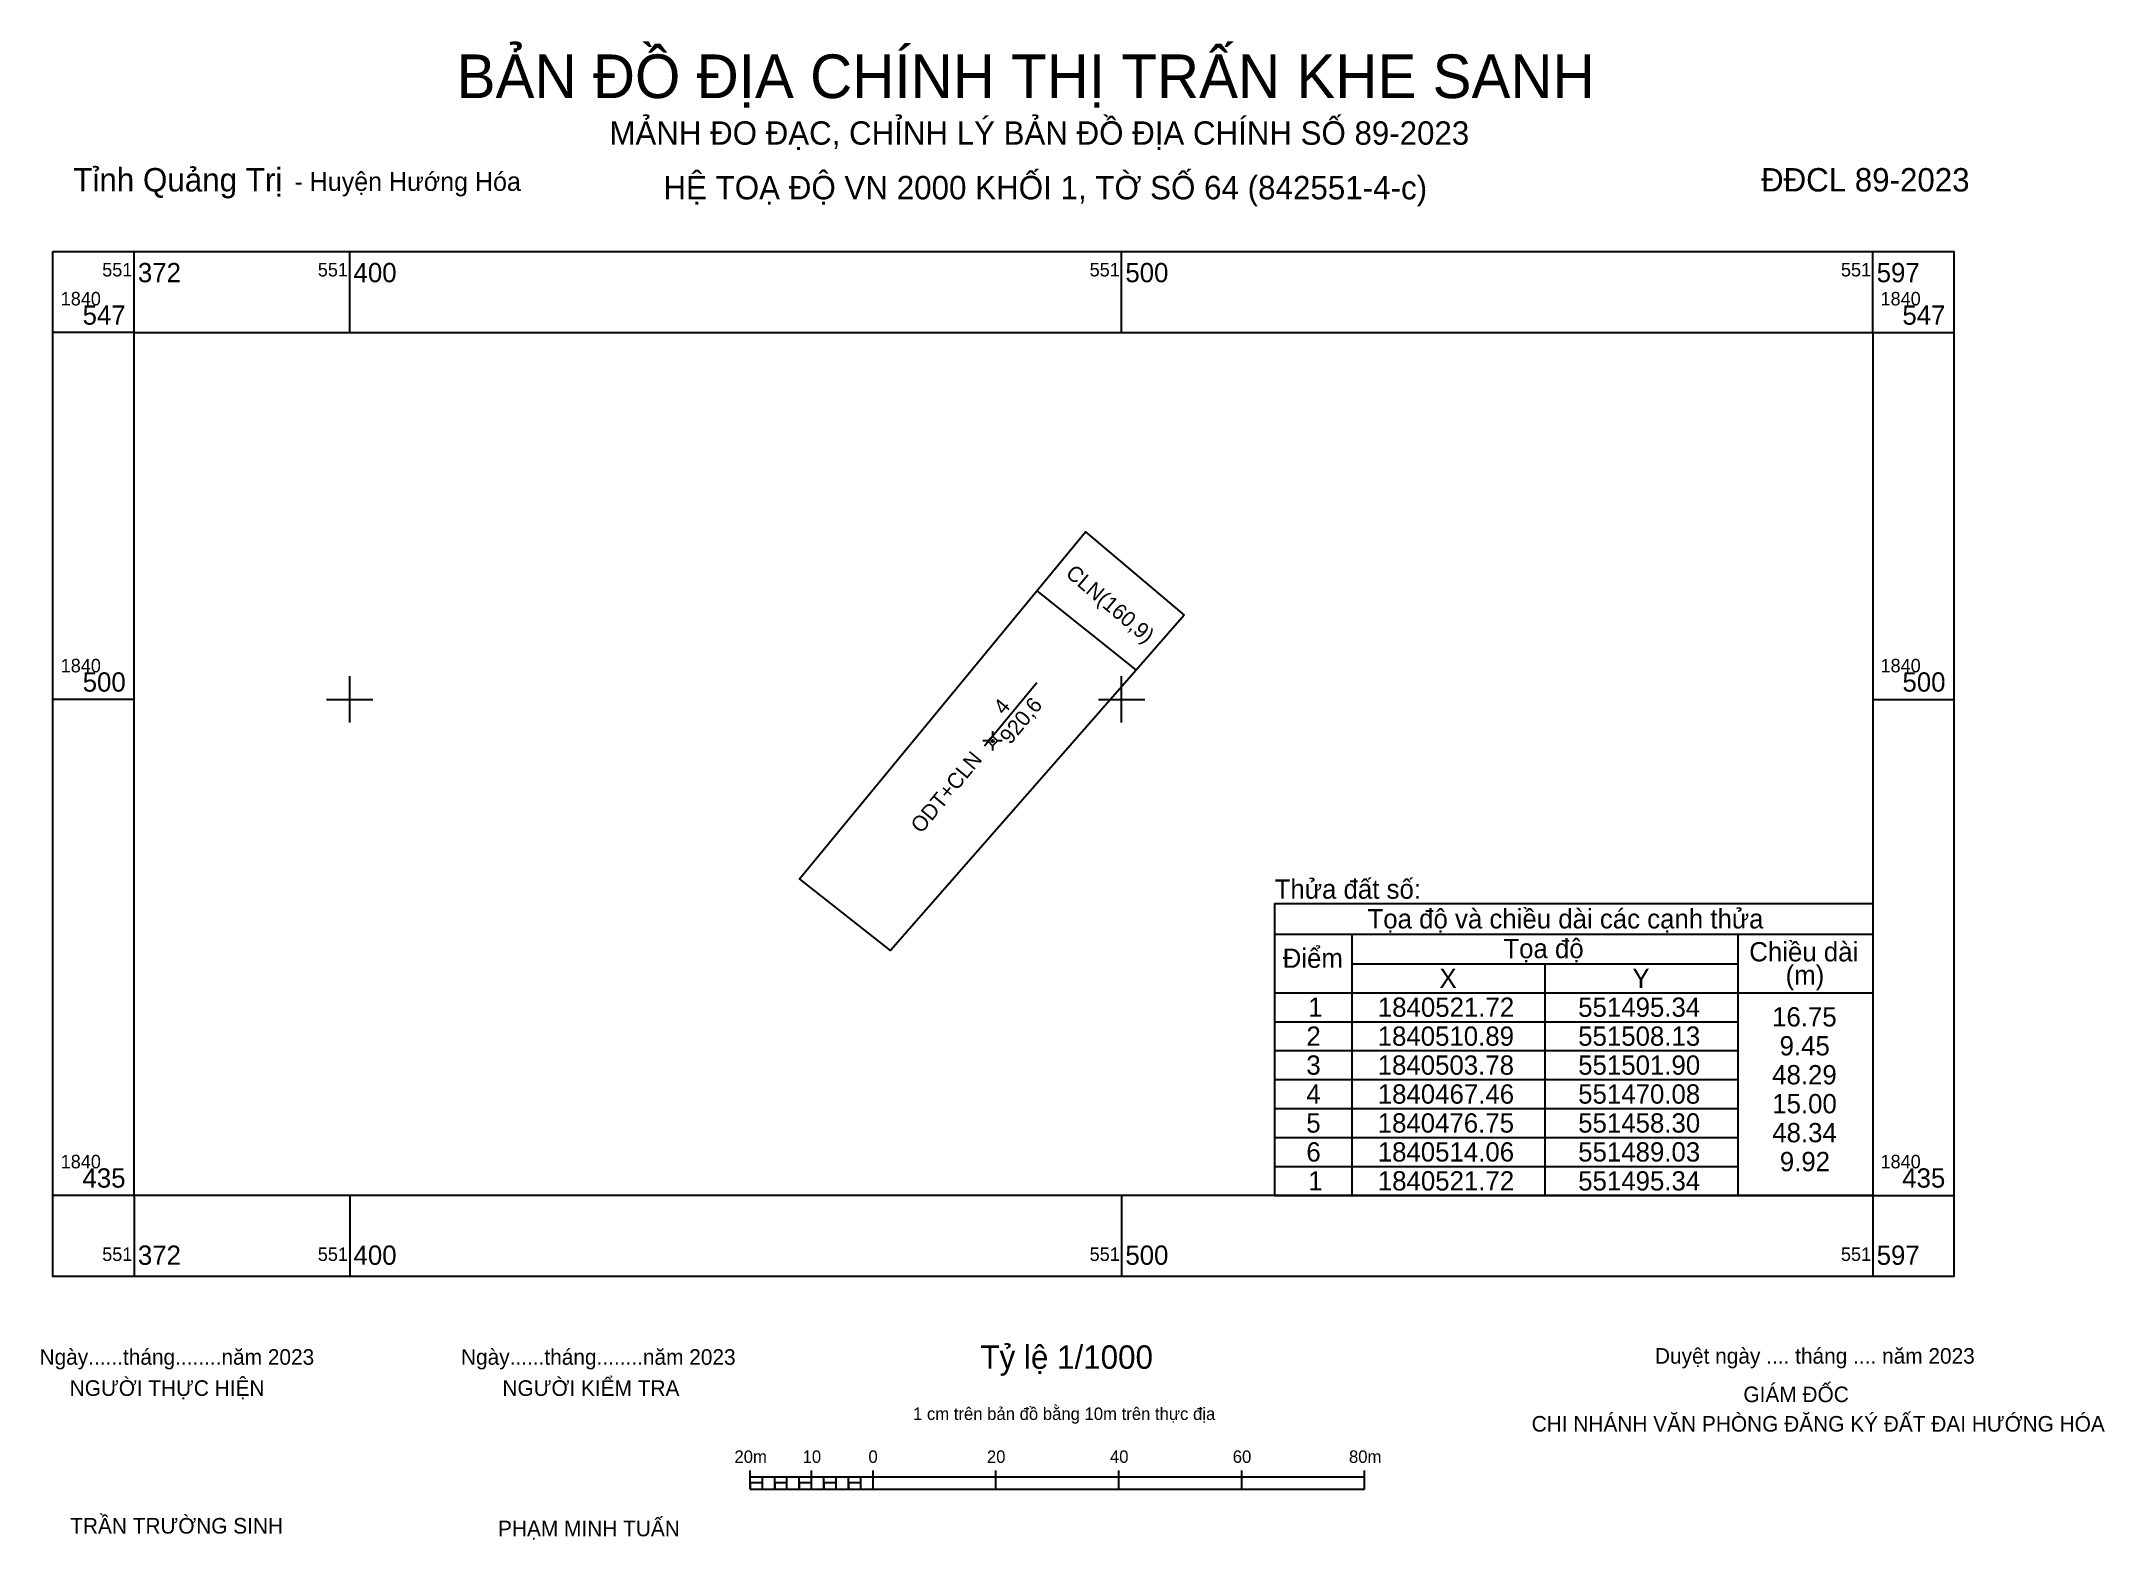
# Model space of a CAD drawing. Extents: x 551360 to 551627, y 1840391 to 1840585.
import ezdxf

# ---------------------------------------------------------------- set-up
doc = ezdxf.new("R2010")
doc.units = 0
for name, color, linetype in [('Level 10', 7, 'Continuous'), ('Level 11', 7, 'Continuous'), ('Level 13', 7, 'Continuous'), ('Level 2', 7, 'Continuous'), ('Level 4', 7, 'Continuous'), ('Level 5', 7, 'Continuous'), ('Level 50', 7, 'Continuous'), ('Level 61', 7, 'Continuous'), ('Level 63', 7, 'Continuous')]:
    doc.layers.add(name, color=color, linetype=linetype)

msp = doc.modelspace()

# ---------------------------------------------------------------- linework, layer by layer
at = {"layer": 'Level 10'}
msp.add_lwpolyline([(551508.13, 1840510.89), (551501.9, 1840503.78), (551470.08, 1840467.46), (551458.3, 1840476.75), (551489.03, 1840514.06), (551495.34, 1840521.72), (551508.13, 1840510.89)], dxfattribs=at)
at = {"layer": 'Level 11'}
for p, q in [((551482.68, 1840494.62), (551482.05, 1840494.62)), ((551483.3, 1840495.25), (551482.68, 1840494.62)), ((551482.68, 1840494.62), (551483.3, 1840494)), ((551483.3, 1840495.87), (551483.3, 1840495.25)), ((551483.93, 1840494.62), (551483.3, 1840495.25)), ((551483.3, 1840494), (551483.93, 1840494.62)), ((551484.55, 1840494.62), (551483.93, 1840494.62)), ((551483.3, 1840494), (551483.3, 1840493.37))]:
    msp.add_line(p, q, dxfattribs=at)
msp.add_circle((551483.3, 1840494.62), 0.15, dxfattribs=at)
at = {"layer": 'Level 13'}
msp.add_line((551482.25, 1840494), (551489.04, 1840502.2), dxfattribs=at)
at = {"layer": 'Level 2'}
for p, q in [((551451.88, 1840397.67), (551451.88, 1840400.09)), ((551451.88, 1840399.29), (551531.5, 1840399.29)), ((551453.47, 1840397.67), (551453.47, 1840399.29)), ((551455.07, 1840397.67), (551455.07, 1840399.29)), ((551456.66, 1840397.67), (551456.66, 1840399.29)), ((551458.25, 1840397.67), (551458.25, 1840399.29)), ((551459.84, 1840397.67), (551459.84, 1840400.09)), ((551461.44, 1840397.67), (551461.44, 1840399.29)), ((551463.03, 1840397.67), (551463.03, 1840399.29)), ((551464.62, 1840397.67), (551464.62, 1840399.29)), ((551466.21, 1840397.67), (551466.21, 1840399.29)), ((551467.81, 1840397.67), (551467.81, 1840400.09)), ((551483.73, 1840397.67), (551483.73, 1840400.09)), ((551499.65, 1840397.67), (551499.65, 1840400.09)), ((551515.58, 1840397.67), (551515.58, 1840400.09)), ((551531.5, 1840397.67), (551531.5, 1840400.09)), ((551451.88, 1840397.67), (551531.5, 1840397.67))]:
    msp.add_line(p, q, dxfattribs=at)
for points in [[(551451.88, 1840397.67), (551453.47, 1840397.67), (551453.47, 1840398.48), (551451.88, 1840398.48)], [(551455.07, 1840397.67), (551456.66, 1840397.67), (551456.66, 1840398.48), (551455.07, 1840398.48)], [(551458.25, 1840397.67), (551459.84, 1840397.67), (551459.84, 1840398.48), (551458.25, 1840398.48)], [(551461.44, 1840397.67), (551463.03, 1840397.67), (551463.03, 1840398.48), (551461.44, 1840398.48)], [(551464.62, 1840397.67), (551466.21, 1840397.67), (551466.21, 1840398.48), (551464.62, 1840398.48)]]:
    msp.add_lwpolyline(points, close=True, dxfattribs=at)
at = {"layer": 'Level 50'}
msp.add_lwpolyline([(551489.03, 1840514.06), (551489.04, 1840514.05), (551501.91, 1840503.77)], dxfattribs=at)
at = {"layer": 'Level 61'}
for p, q in [((551519.84, 1840473.54), (551597.34, 1840473.54)), ((551519.84, 1840473.54), (551519.84, 1840435.74)), ((551597.34, 1840473.54), (551597.34, 1840435.74)), ((551519.84, 1840469.59), (551597.34, 1840469.59)), ((551529.84, 1840469.59), (551529.84, 1840435.74)), ((551579.84, 1840469.59), (551579.84, 1840435.74)), ((551529.84, 1840465.74), (551579.84, 1840465.74)), ((551554.84, 1840465.74), (551554.84, 1840435.74)), ((551519.84, 1840461.99), (551597.34, 1840461.99)), ((551519.84, 1840458.24), (551579.84, 1840458.24)), ((551519.84, 1840454.49), (551579.84, 1840454.49)), ((551519.84, 1840450.74), (551579.84, 1840450.74)), ((551519.84, 1840446.99), (551579.84, 1840446.99)), ((551519.84, 1840443.24), (551579.84, 1840443.24)), ((551519.84, 1840439.49), (551579.84, 1840439.49)), ((551519.84, 1840435.74), (551597.34, 1840435.74))]:
    msp.add_line(p, q, dxfattribs=at)
at = {"layer": 'Level 63'}
for p, q in [((551372.06, 1840547.54), (551372.06, 1840558.04)), ((551400, 1840547.54), (551400, 1840558.04)), ((551500, 1840547.54), (551500, 1840558.04)), ((551597.34, 1840547.54), (551597.34, 1840558.04)), ((551372.06, 1840547.54), (551361.56, 1840547.54)), ((551597.34, 1840547.54), (551607.84, 1840547.54)), ((551400, 1840497), (551400, 1840503)), ((551500, 1840497), (551500, 1840503)), ((551372.06, 1840500), (551361.56, 1840500)), ((551397, 1840500), (551403, 1840500)), ((551497, 1840500), (551503, 1840500)), ((551597.34, 1840500), (551607.84, 1840500)), ((551372.06, 1840435.74), (551361.56, 1840435.74)), ((551372.06, 1840435.74), (551372.06, 1840425.24)), ((551400, 1840435.74), (551400, 1840425.24)), ((551500, 1840435.74), (551500, 1840425.24)), ((551597.34, 1840435.74), (551597.34, 1840425.24)), ((551597.34, 1840435.74), (551607.84, 1840435.74))]:
    msp.add_line(p, q, dxfattribs=at)
for points in [[(551361.56, 1840558.04), (551607.84, 1840558.04), (551607.84, 1840425.24), (551361.56, 1840425.24), (551361.56, 1840558.04)], [(551372.06, 1840547.54), (551597.34, 1840547.54), (551597.34, 1840435.74), (551372.06, 1840435.74), (551372.06, 1840547.54)]]:
    msp.add_lwpolyline(points, dxfattribs=at)

# ---------------------------------------------------------------- texts
at = {"layer": 'Level 13'}
msp.add_text('4', height=2, rotation=50.3923, dxfattribs=at).set_placement((551484.77, 1840497.88))
at = {"layer": 'Level 2'}
for s, height, p in [('BẢN ĐỒ ĐỊA CHÍNH THỊ TRẤN KHE SANH', 5.654, (551413.86, 1840577.9)), ('MẢNH ĐO ĐẠC, CHỈNH LÝ BẢN ĐỒ ĐỊA CHÍNH SỐ 89-2023', 3.0286, (551433.65, 1840571.86)), ('Tỉnh Quảng Trị', 3.037, (551364.19, 1840565.8)), ('- Huyện Hướng Hóa', 2.4231, (551392.85, 1840565.88)), ('HỆ TOẠ ĐỘ VN 2000 KHỐI 1, TỜ SỐ 64 (842551-4-c)', 3.037, (551440.64, 1840564.78)), (' ĐĐCL 89-2023', 3.0287, (551581.73, 1840565.8)), ('Ngày......tháng........năm 2023', 2.0198, (551359.82, 1840413.79)), ('Ngày......tháng........năm 2023', 2.0198, (551414.42, 1840413.79)), ('Tỷ lệ 1/1000', 3.0378, (551481.72, 1840413.27)), ('Duyệt ngày .... tháng .... năm 2023', 2.0198, (551569.11, 1840413.93)), ('NGƯỜI THỰC HIỆN', 2.0198, (551363.73, 1840409.76)), ('NGƯỜI KIỂM TRA', 2.0198, (551419.79, 1840409.76)), ('GIÁM ĐỐC', 2.02, (551580.57, 1840408.95)), ('1 cm trên bản đồ bằng 10m trên thực địa', 1.6157, (551472.99, 1840406.64)), ('CHI NHÁNH VĂN PHÒNG ĐĂNG KÝ ĐẤT ĐAI HƯỚNG HÓA', 2.0198, (551553.14, 1840405.13)), ('20m', 1.616, (551449.85, 1840401.08)), ('10', 1.616, (551458.68, 1840401.08)), ('0', 1.62, (551467.21, 1840401.08)), ('20', 1.616, (551482.56, 1840401.08)), ('40', 1.616, (551498.5, 1840401.08)), ('60', 1.616, (551514.41, 1840401.08)), ('80m', 1.616, (551529.47, 1840401.08)), ('TRẦN TRƯỜNG SINH', 2.0198, (551363.79, 1840391.92)), ('PHẠM MINH TUẤN', 2.0198, (551419.22, 1840391.57))]:
    msp.add_text(s, height=height, dxfattribs=at).set_placement(p)
msp.add_text('ODT+CLN', height=2, rotation=50.3923, dxfattribs=at).set_placement((551474.05, 1840482.52))
at = {"layer": 'Level 4'}
msp.add_text('920,6', height=2, rotation=50.3923, dxfattribs=at).set_placement((551485.59, 1840494.05))
at = {"layer": 'Level 5'}
msp.add_text('CLN(160,9)', height=2, rotation=319.7023, dxfattribs=at).set_placement((551492.63, 1840516.09))
at = {"layer": 'Level 61'}
for s, p in [('Thửa đất số: ', (551519.84, 1840474.17)), ('Tọa độ và chiều dài các cạnh thửa', (551531.87, 1840470.32)), ('Điểm', (551520.88, 1840465.22)), ('Tọa độ', (551549.47, 1840466.47)), ('Chiều dài', (551581.33, 1840466.05)), ('X', (551541.19, 1840462.62)), ('Y', (551566.19, 1840462.62)), ('(m)', (551586.04, 1840463.04)), ('1', (551524.19, 1840458.87)), ('1840521.72', (551533.21, 1840458.87)), ('551495.34', (551559.17, 1840458.87)), ('16.75', (551584.29, 1840457.62)), ('2', (551523.96, 1840455.12)), ('1840510.89', (551533.19, 1840455.12)), ('551508.13', (551559.17, 1840455.12)), ('9.45', (551585.26, 1840453.87)), ('3', (551523.95, 1840451.37)), ('1840503.78', (551533.19, 1840451.37)), ('551501.90', (551559.17, 1840451.37)), ('48.29', (551584.3, 1840450.12)), ('4', (551523.95, 1840447.62)), ('1840467.46', (551533.2, 1840447.62)), ('551470.08', (551559.17, 1840447.62)), ('5', (551523.94, 1840443.87)), ('1840476.75', (551533.19, 1840443.87)), ('551458.30', (551559.17, 1840443.87)), ('15.00', (551584.31, 1840446.37)), ('48.34', (551584.31, 1840442.62)), ('6', (551523.95, 1840440.12)), ('1840514.06', (551533.2, 1840440.12)), ('551489.03', (551559.17, 1840440.12)), ('9.92', (551585.29, 1840438.87)), ('1', (551524.19, 1840436.37)), ('1840521.72', (551533.21, 1840436.37)), ('551495.34', (551559.17, 1840436.37))]:
    msp.add_text(s, height=2.5, dxfattribs=at).set_placement(p)
at = {"layer": 'Level 63'}
for s, height, p in [('551', 1.75, (551367.94, 1840554.79)), ('372', 2.5, (551372.56, 1840554.04)), ('551', 1.75, (551395.87, 1840554.79)), ('400', 2.5, (551400.5, 1840554.04)), ('551', 1.75, (551495.87, 1840554.79)), ('500', 2.5, (551500.5, 1840554.04)), ('551', 1.75, (551593.21, 1840554.79)), ('597', 2.5, (551597.84, 1840554.04)), ('1840', 1.75, (551362.56, 1840551.04)), ('547', 2.5, (551365.4, 1840548.54)), ('1840', 1.75, (551598.34, 1840551.04)), ('547', 2.5, (551601.17, 1840548.54)), ('1840', 1.75, (551362.56, 1840503.5)), ('1840', 1.75, (551598.34, 1840503.5)), ('500', 2.5, (551365.41, 1840501)), ('500', 2.5, (551601.18, 1840501)), ('1840', 1.75, (551362.56, 1840439.24)), ('1840', 1.75, (551598.34, 1840439.24)), ('435', 2.5, (551365.38, 1840436.74)), ('435', 2.5, (551601.15, 1840436.74)), ('551', 1.75, (551367.94, 1840427.24)), ('372', 2.5, (551372.56, 1840426.74)), ('551', 1.75, (551395.87, 1840427.24)), ('400', 2.5, (551400.5, 1840426.74)), ('551', 1.75, (551495.87, 1840427.24)), ('500', 2.5, (551500.5, 1840426.74)), ('551', 1.75, (551593.21, 1840427.24)), ('597', 2.5, (551597.84, 1840426.74))]:
    msp.add_text(s, height=height, dxfattribs=at).set_placement(p)

doc.saveas('drawing.dxf')
